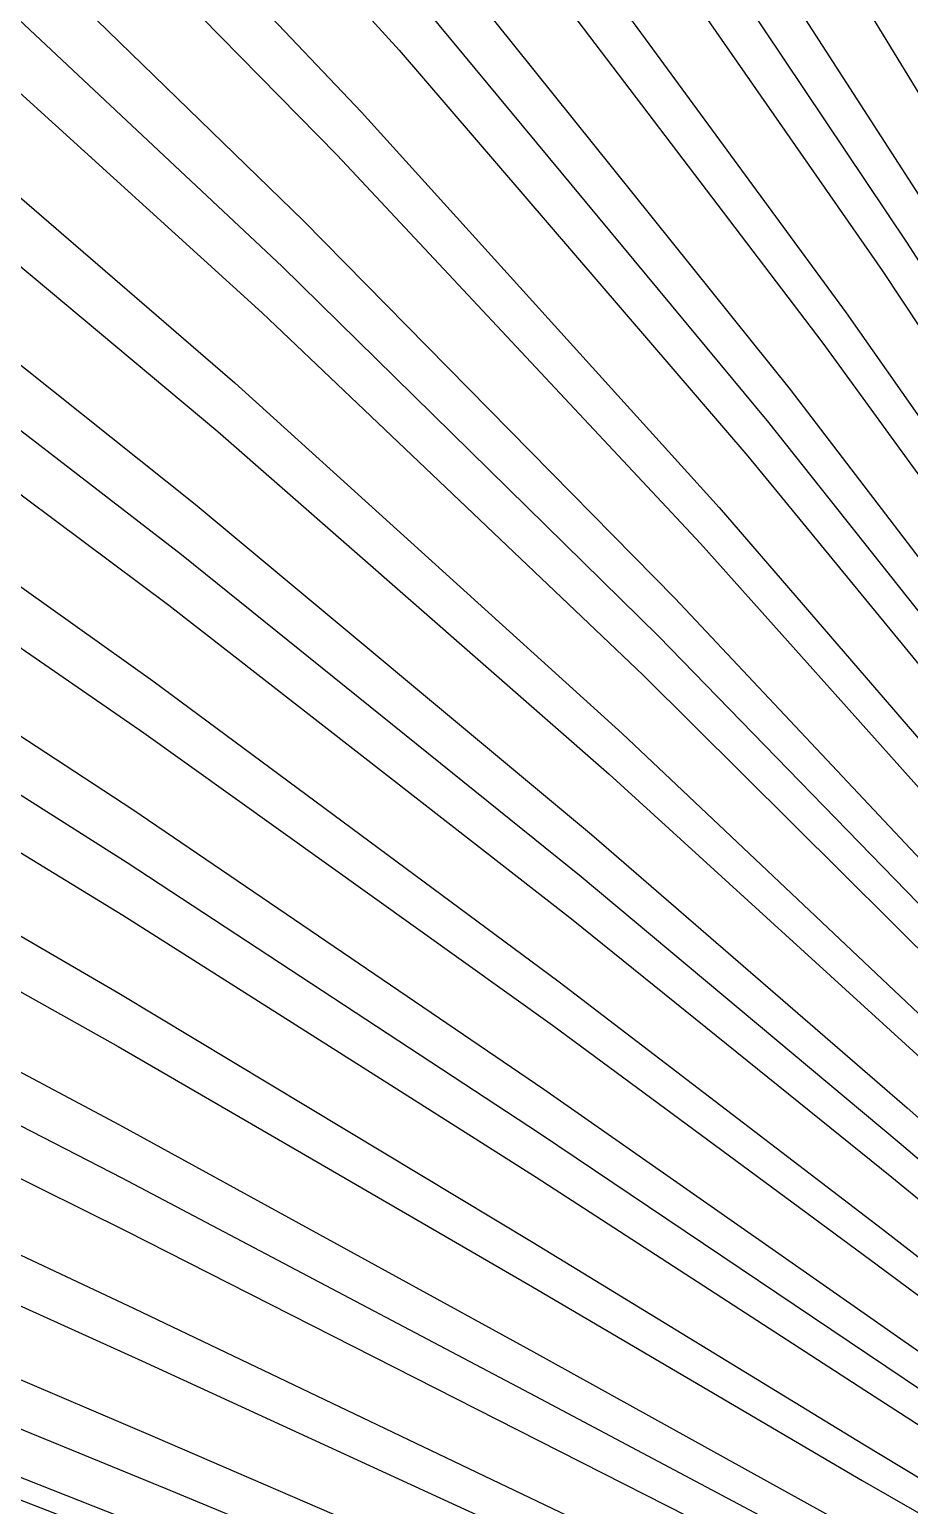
# Model space of a CAD drawing. Header units: metres. Extents: x -300 to 300, y -300 to 300.
# Drawn here: x -97 to 5.5, y -166.4 to 5.6 of the extents above; entities that cross this region are included whole.
import ezdxf

# ---------------------------------------------------------------- set-up
doc = ezdxf.new("R2010")
doc.units = ezdxf.units.M

msp = doc.modelspace()

# ---------------------------------------------------------------- linework, layer by layer
for p, q in [((-103.47, 58.11), (-53.96, 3.2)), ((-109.14, 49.57), (-58.35, -4)), ((-112.79, 43.58), (-61.17, -9.04)), ((-19.93, 41.73), (12.76, -11.98)), ((-25.85, 36.65), (8.22, -16.22)), ((-117.84, 34.53), (-65.08, -16.67)), ((-29.77, 32.98), (5.23, -19.28)), ((-121.06, 28.2), (-67.57, -22)), ((-33.57, 29.15), (2.31, -22.47)), ((-39, 23.22), (-1.85, -27.42)), ((-124.09, 21.76), (-69.91, -27.42)), ((-42.55, 18.99), (-4.57, -30.94)), ((-128.21, 12.07), (-73.1, -35.58)), ((-47.56, 12.51), (-8.41, -36.35)), ((-50.82, 7.92), (-10.91, -40.18)), ((-130.77, 5.36), (-75.08, -41.24)), ((-53.96, 3.2), (-13.31, -44.11)), ((-134.19, -4.7), (-77.72, -49.71)), ((-58.35, -4), (-16.68, -50.11)), ((-61.17, -9.04), (-18.84, -54.31)), ((-136.27, -11.65), (-79.33, -55.57)), ((-65.08, -16.67), (-21.83, -60.67)), ((-138.15, -18.66), (-80.78, -61.48)), ((5.23, -19.28), (33.34, -63.27)), ((-67.57, -22), (-23.74, -65.11)), ((2.31, -22.47), (31.11, -65.91)), ((-69.91, -27.42), (-25.53, -69.64)), ((-1.85, -27.42), (27.94, -69.98)), ((-140.55, -29.12), (-82.64, -70.29)), ((-4.57, -30.94), (25.86, -72.88)), ((-73.1, -35.58), (-27.97, -76.44)), ((-141.92, -36.3), (-83.7, -76.34)), ((-8.41, -36.35), (22.92, -77.34)), ((-75.08, -41.24), (-29.49, -81.16)), ((-10.91, -40.18), (21.01, -80.49)), ((-13.31, -44.11), (19.17, -83.73)), ((-143.57, -46.96), (-84.97, -85.31)), ((-77.72, -49.71), (-31.52, -88.22)), ((-16.68, -50.11), (16.6, -88.68)), ((-144.43, -54.25), (-85.64, -91.46)), ((-18.84, -54.31), (14.95, -92.14)), ((-79.33, -55.57), (-32.75, -93.1)), ((-145.09, -61.56), (-86.15, -97.62)), ((-80.78, -61.48), (-33.87, -98.03)), ((-21.83, -60.67), (12.66, -97.38)), ((-23.74, -65.11), (11.2, -101.04)), ((-82.64, -70.29), (-35.29, -105.38)), ((-25.53, -69.64), (9.83, -104.77)), ((-145.66, -72.38), (-86.6, -106.72)), ((-83.7, -76.34), (-36.1, -110.42)), ((-27.97, -76.44), (7.97, -110.38)), ((-145.8, -79.73), (-86.7, -112.92)), ((-29.49, -81.16), (6.81, -114.26)), ((-84.97, -85.31), (-37.08, -117.9)), ((-31.52, -88.22), (5.26, -120.08)), ((-145.61, -90.56), (-86.55, -122.04)), ((-85.64, -91.46), (-37.59, -123.02)), ((-32.75, -93.1), (4.32, -124.1)), ((-145.22, -97.91), (-86.25, -128.23)), ((-86.15, -97.62), (-37.98, -128.16)), ((-33.87, -98.03), (3.47, -128.16)), ((-144.62, -105.23), (-85.79, -134.4)), ((-35.29, -105.38), (2.38, -134.22)), ((-86.6, -106.72), (-38.32, -135.75)), ((-36.1, -110.42), (1.76, -138.37)), ((-86.7, -112.92), (-38.4, -140.92)), ((-143.36, -115.96), (-84.82, -143.44)), ((-37.08, -117.9), (1.01, -144.53)), ((5.26, -120.08), (33.46, -145.14)), ((-86.55, -122.04), (-38.29, -148.52)), ((-142.25, -123.2), (-83.95, -149.54)), ((-37.59, -123.02), (0.62, -148.76)), ((4.32, -124.1), (32.73, -148.41)), ((-86.25, -128.23), (-38.06, -153.69)), ((-37.98, -128.16), (0.32, -152.99)), ((3.47, -128.16), (32.07, -151.71)), ((-140.23, -133.77), (-82.39, -158.44)), ((-85.79, -134.4), (-37.7, -158.83)), ((-38.32, -135.75), (0.06, -159.25)), ((2.38, -134.22), (31.24, -156.63)), ((1.76, -138.37), (30.76, -160.01)), ((-138.61, -140.88), (-81.14, -164.43)), ((-38.4, -140.92), (0, -163.5)), ((-84.82, -143.44), (-36.96, -166.36)), ((1.01, -144.53), (30.18, -165.02)), ((-136.78, -147.91), (-79.73, -170.36)), ((-83.95, -149.54), (-36.3, -171.45)), ((-38.29, -148.52), (0.09, -169.77)), ((0.62, -148.76), (29.88, -168.46)), ((-135.85, -151.21), (-79.01, -173.13)), ((0.32, -152.99), (29.65, -171.9)), ((-38.06, -153.69), (0.26, -174.02)), ((-82.39, -158.44), (-35.1, -178.87)), ((-37.7, -158.83), (0.53, -178.26)), ((0.06, -159.25), (29.45, -176.98)), ((-81.14, -164.43), (-34.14, -183.87)), ((0, -163.5), (29.4, -180.45)), ((-36.96, -166.36), (1.1, -184.47))]:
    msp.add_line(p, q)

doc.saveas('drawing.dxf')
